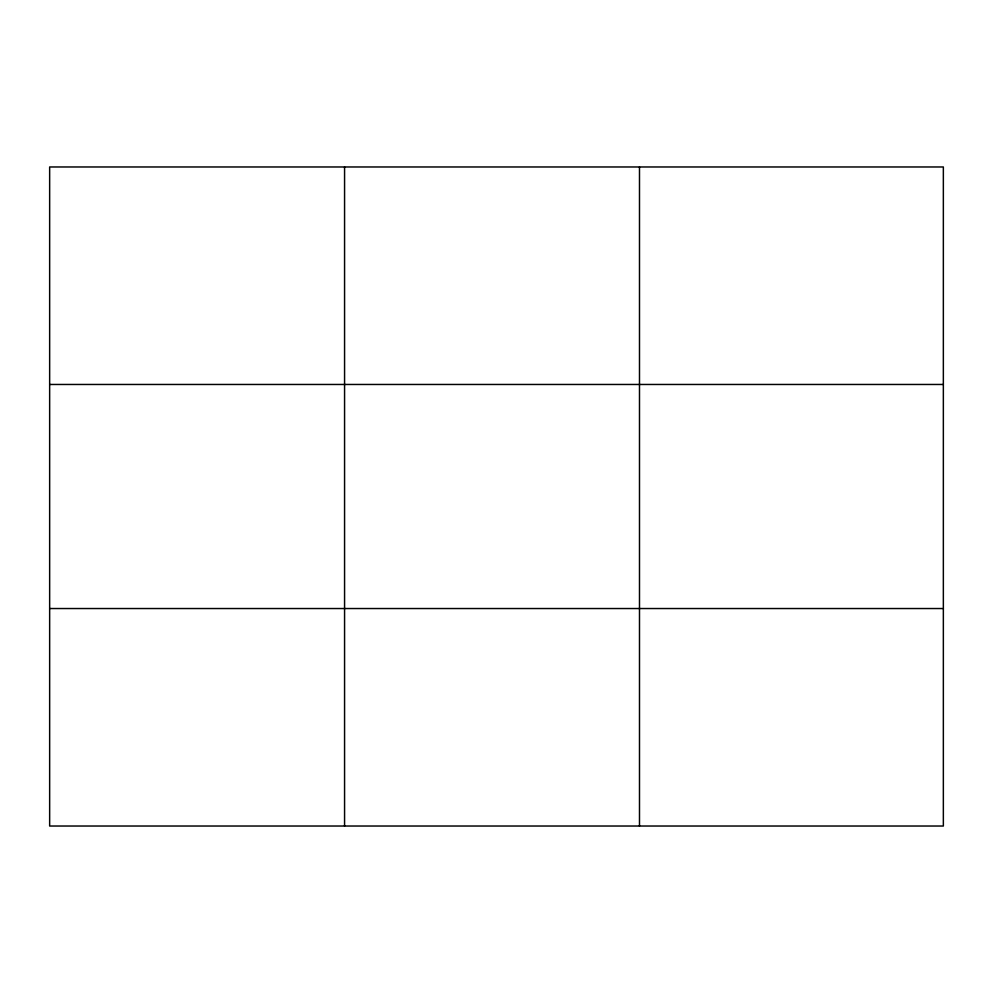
<?xml version="1.0" encoding="UTF-8"?>
<svg xmlns="http://www.w3.org/2000/svg" width="993" height="993" viewBox="0 0 993 993"><rect width="100%" height="100%" fill="white"/><g stroke="black" fill="none" stroke-linecap="round" stroke-linejoin="round"><path stroke-width="1.49" d="M344.571 826.027L344.571 166.973M639.492 826.027L639.492 166.973M943.35 608.535L943.35 826.027L49.65 826.027L49.65 166.973L943.35 166.973L943.35 608.535L49.65 608.535M49.65 384.465L943.35 384.465"/></g></svg>
